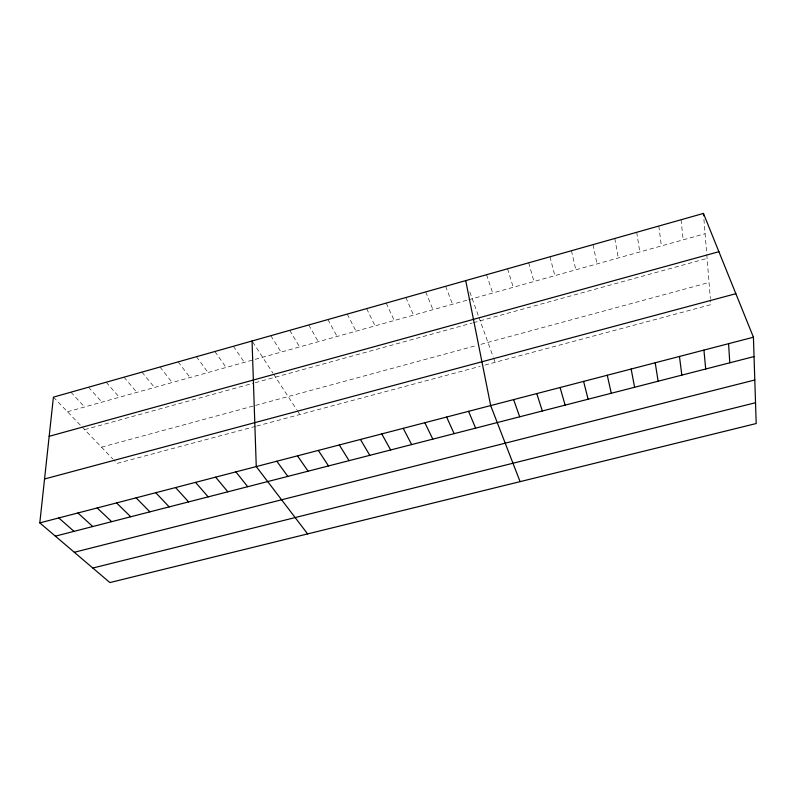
<?xml version="1.0" encoding="UTF-8"?>
<svg xmlns="http://www.w3.org/2000/svg" width="796" height="796" viewBox="0 0 796 796"><rect width="100%" height="100%" fill="white"/><g stroke="black" fill="none" stroke-linecap="round" stroke-linejoin="round"><path stroke-width="0.6" stroke-dasharray="3.98 2.98" d="M67.461 411.761L467.61 300.032M468.764 299.714L705.087 233.726M84.645 429.631L254.073 383.025M255.257 382.697L472.277 323.007M473.411 322.688L707.097 258.411M101.49 447.173L253.287 406.02M255.606 405.393L476.247 345.593M480.933 344.32L709.047 282.49M255.576 426.367L117.082 463.391L113.659 459.829M256.7 426.069L480.257 366.299M484.834 365.075L710.848 304.659L710.45 299.793M53.412 397.134L81.252 426.099M82.097 426.984L112.803 458.934M70.894 392.199L84.645 406.965M88.485 387.224L101.938 402.129M106.186 382.219L119.34 397.274M124.007 377.185L136.852 392.388M141.947 372.12L154.484 387.463M159.996 367.016L172.215 382.508M178.165 361.881L190.065 377.533M196.453 356.707L208.035 372.508M214.87 351.514L226.114 367.463M233.397 346.27L244.312 362.379M252.72 342.021L272.978 373.205M273.615 374.18L296.639 409.602M297.276 410.587L299.843 414.537M270.829 335.693L281.058 352.121M289.734 330.35L299.614 346.937M308.768 324.977L318.3 341.723M327.922 319.554L337.096 336.479M347.215 314.112L356.021 331.196M366.628 308.619L375.075 325.872M386.179 303.097L394.249 320.519M405.861 297.535L413.552 315.126M425.681 291.933L432.984 309.704M445.631 286.291L452.546 304.241M469.799 291.943L478.625 316.47M479.013 317.554L493.162 356.867M493.56 357.961L495.132 362.329M486.565 274.729L492.674 293.037M507.559 268.789L513.251 287.296M528.693 262.819L533.967 281.505M549.986 256.8L554.832 275.685M571.438 250.74L575.846 269.814M593.04 244.631L597 263.904M614.801 238.482L618.313 257.954M636.72 232.293L639.775 251.964M658.799 226.054L661.386 245.934M681.038 219.766L683.167 239.855M703.933 219.398L706.699 253.546M706.798 254.76L710.35 298.58"/><path stroke-width="1.19" d="M39.8 522.892L53.412 397.134L703.445 213.428L753.424 337.215L756.2 423.542L109.888 582.572L39.8 522.892L753.424 337.215M49.173 436.308L718.897 251.705M44.556 478.993L735.852 293.704M55.362 536.146L754.051 356.568M74.307 552.275L754.797 379.99M92.824 568.045L755.533 402.726M58.795 517.957L74.008 531.35M77.918 512.982L92.774 526.524M97.172 507.967L111.679 521.669M116.574 502.923L130.713 516.773M136.106 497.838L149.877 511.848M155.777 492.724L169.17 506.893M175.588 487.56L188.602 501.898M195.537 482.376L208.164 496.873M215.636 477.142L227.875 491.809M235.875 471.879L247.715 486.704M307.624 533.917L256.262 466.575L252.053 340.996M276.799 461.232L287.824 476.396M297.485 455.849L308.102 471.182M318.32 450.427L328.509 465.939M339.315 444.964L349.076 460.655M360.459 439.462L369.782 455.332M381.762 433.92L390.647 449.969M403.224 428.338L411.651 444.566M424.845 422.706L432.815 439.133M446.626 417.044L454.138 433.651M468.565 411.333L475.61 428.129M520.087 481.64L490.674 405.582L465.72 280.62M513.629 399.602L519.708 416.796M536.763 393.582L542.335 410.985M560.086 387.523L565.13 405.124M583.587 381.403L588.115 399.214M607.268 375.244L611.268 393.264M631.148 369.026L634.601 387.264M655.207 362.767L658.123 381.224M679.466 356.459L681.824 375.135M703.923 350.091L705.704 368.986M703.445 213.428L703.634 215.816M728.579 343.683L729.783 362.807"/></g></svg>
